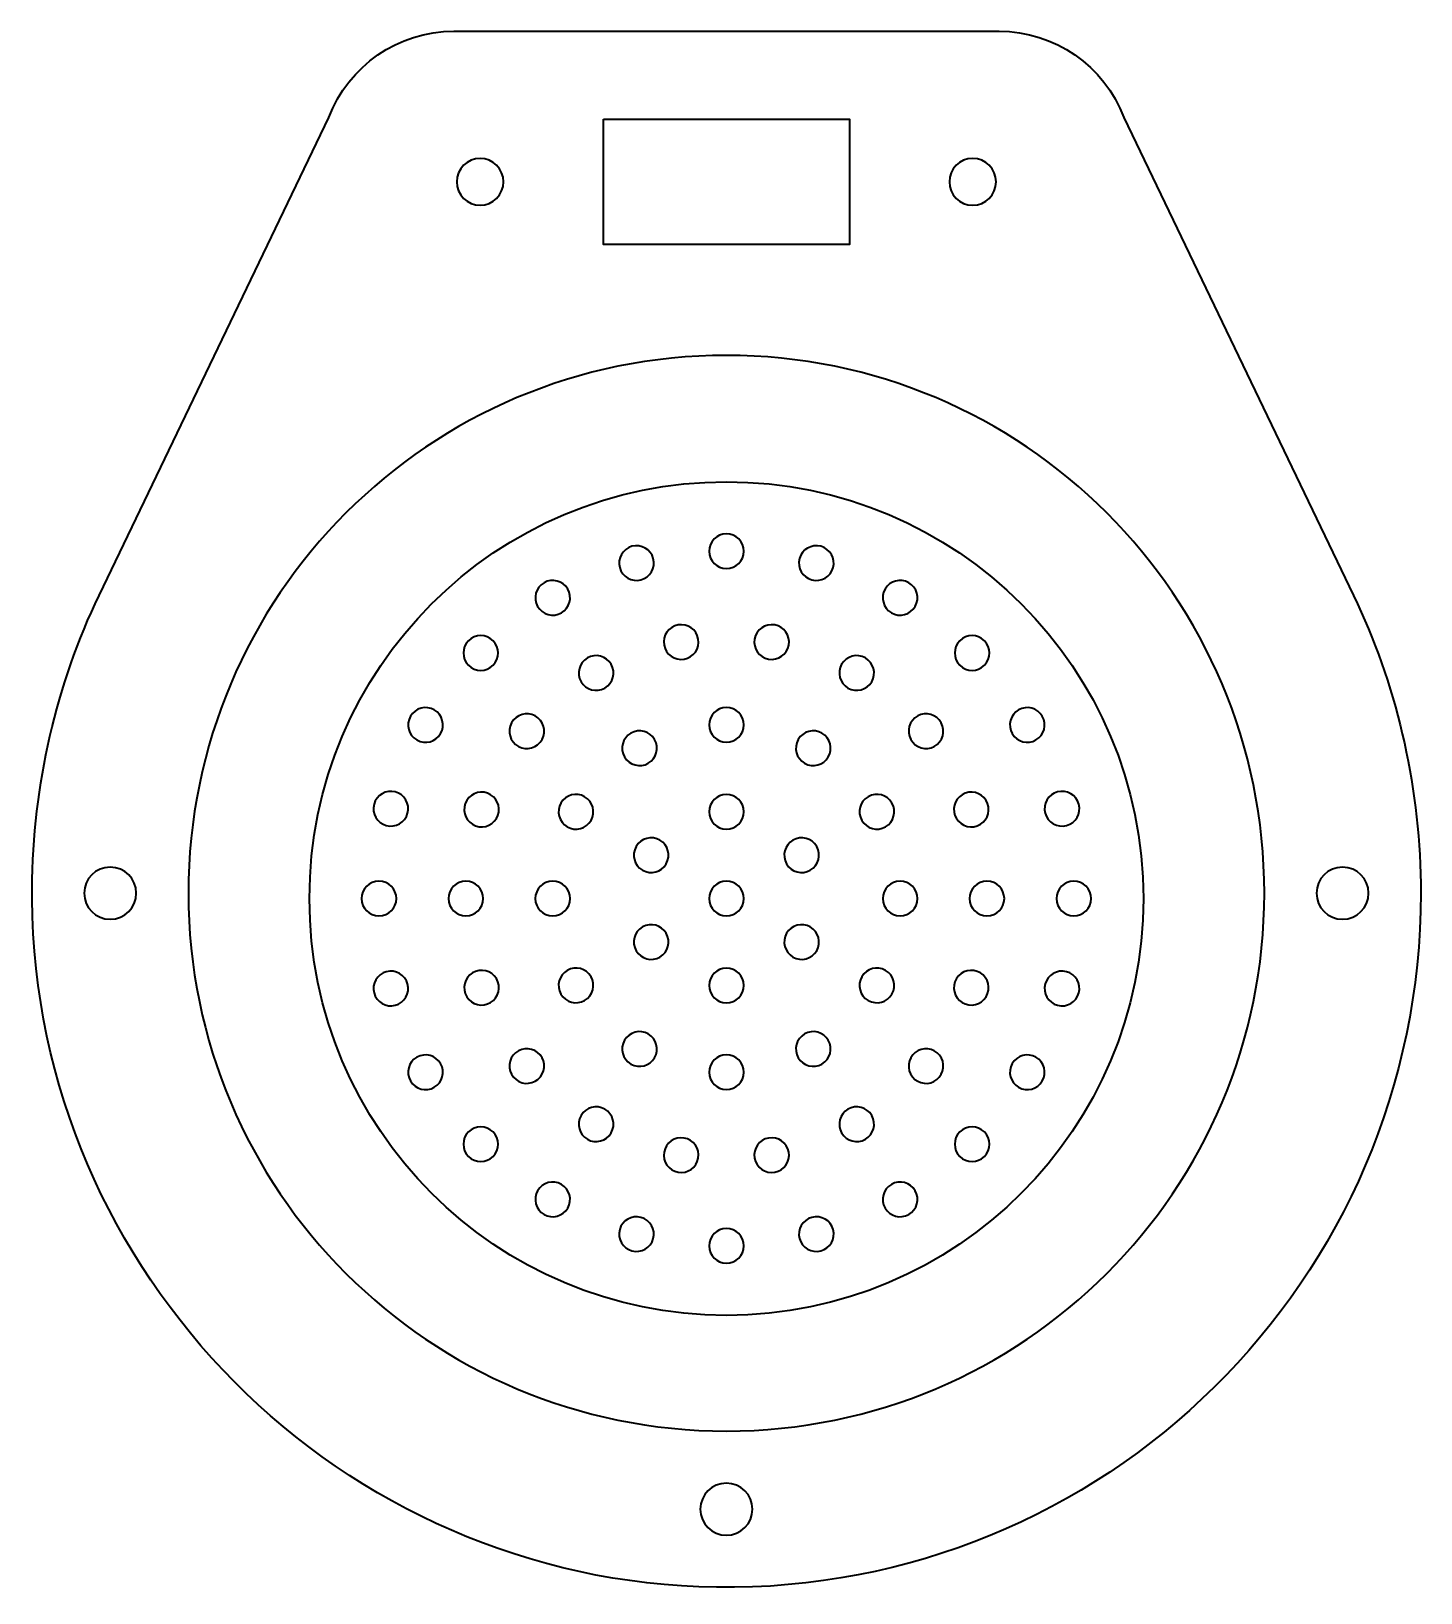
# Model space of a CAD drawing. Header units: inches. Extents: x 0.33 to 3.66, y -3.88 to -0.13.
import ezdxf

# ---------------------------------------------------------------- set-up
doc = ezdxf.new("R2010")
doc.units = ezdxf.units.IN
doc.header["$MEASUREMENT"] = 0
doc.layers.add('Layer 1', color=7, linetype='Continuous')

msp = doc.modelspace()

# ---------------------------------------------------------------- linework, layer by layer
at = {"layer": 'Layer 1', "color": 178, "lineweight": 35, "true_color": 0x010101}
msp.add_lwpolyline([(1.7016, -0.3454), (2.2916, -0.3454), (2.2916, -0.6454), (1.7016, -0.6454), (1.7016, -0.3454)], dxfattribs=at)
for points, knots in [([(3.5101, -1.5073), (3.5101, -1.5073), (3.5103, -1.5073), (3.5103, -1.5073), (3.5103, -1.5073), (2.9497, -0.3412), (2.9497, -0.3412), (2.9027, -0.2166), (2.7835, -0.1342), (2.6503, -0.1342), (2.6503, -0.1342), (1.3429, -0.1342), (1.3429, -0.1342), (1.2098, -0.1342), (1.0905, -0.2166), (1.0435, -0.3412), (1.0435, -0.3412), (0.483, -1.5072), (0.483, -1.5072), (0.384, -1.7224), (0.3297, -1.9624), (0.3317, -2.2152), (0.3389, -3.1159), (1.072, -3.8538), (1.9726, -3.8665), (2.9032, -3.8796), (3.6616, -3.1292), (3.6616, -2.2017), (3.6616, -1.9538), (3.6073, -1.7186), (3.5101, -1.5073)], [0, 0, 0, 0, 1, 1, 1, 2, 2, 2, 3, 3, 3, 4, 4, 4, 5, 5, 5, 6, 6, 6, 7, 7, 7, 8, 8, 8, 9, 9, 9, 10, 10, 10, 10]), ([(1.4061, -0.4394), (1.437, -0.4394), (1.4621, -0.4645), (1.4621, -0.4954), (1.4621, -0.5263), (1.437, -0.5514), (1.4061, -0.5514), (1.3752, -0.5514), (1.3501, -0.5263), (1.3501, -0.4954), (1.3501, -0.4645), (1.3752, -0.4394), (1.4061, -0.4394)], [0, 0, 0, 0, 1, 1, 1, 2, 2, 2, 3, 3, 3, 4, 4, 4, 4]), ([(2.5872, -0.4394), (2.6181, -0.4394), (2.6432, -0.4645), (2.6432, -0.4954), (2.6432, -0.5263), (2.6181, -0.5514), (2.5872, -0.5514), (2.5563, -0.5514), (2.5312, -0.5263), (2.5312, -0.4954), (2.5312, -0.4645), (2.5563, -0.4394), (2.5872, -0.4394)], [0, 0, 0, 0, 1, 1, 1, 2, 2, 2, 3, 3, 3, 4, 4, 4, 4]), ([(1.9966, -3.4917), (1.2842, -3.4917), (0.7066, -2.9141), (0.7066, -2.2017), (0.7066, -1.4892), (1.2842, -0.9117), (1.9966, -0.9117), (2.7091, -0.9117), (3.2866, -1.4892), (3.2866, -2.2017), (3.2866, -2.9141), (2.7091, -3.4917), (1.9966, -3.4917)], [0, 0, 0, 0, 1, 1, 1, 2, 2, 2, 3, 3, 3, 4, 4, 4, 4]), ([(1.9966, -1.2149), (1.4445, -1.2149), (0.9969, -1.6624), (0.9969, -2.2146), (0.9969, -2.7667), (1.4445, -3.2143), (1.9966, -3.2143), (2.5488, -3.2143), (2.9964, -2.7667), (2.9964, -2.2146), (2.9964, -1.6624), (2.5488, -1.2149), (1.9966, -1.2149)], [0, 0, 0, 0, 1, 1, 1, 2, 2, 2, 3, 3, 3, 4, 4, 4, 4]), ([(1.9966, -1.4231), (1.9736, -1.4231), (1.955, -1.4045), (1.955, -1.3815), (1.955, -1.3585), (1.9736, -1.3398), (1.9966, -1.3398), (2.0196, -1.3398), (2.0383, -1.3585), (2.0383, -1.3815), (2.0383, -1.4045), (2.0196, -1.4231), (1.9966, -1.4231)], [0, 0, 0, 0, 1, 1, 1, 2, 2, 2, 3, 3, 3, 4, 4, 4, 4]), ([(1.7702, -1.3696), (1.7925, -1.3637), (1.8153, -1.3769), (1.8212, -1.3991), (1.8272, -1.4213), (1.814, -1.4441), (1.7918, -1.4501), (1.7696, -1.456), (1.7467, -1.4429), (1.7408, -1.4206), (1.7348, -1.3984), (1.748, -1.3756), (1.7702, -1.3696)], [0, 0, 0, 0, 1, 1, 1, 2, 2, 2, 3, 3, 3, 4, 4, 4, 4]), ([(2.2525, -1.4206), (2.2465, -1.4429), (2.2237, -1.456), (2.2015, -1.4501), (2.1793, -1.4441), (2.1661, -1.4213), (2.172, -1.3991), (2.178, -1.3769), (2.2008, -1.3637), (2.223, -1.3696), (2.2453, -1.3756), (2.2584, -1.3984), (2.2525, -1.4206)], [0, 0, 0, 0, 1, 1, 1, 2, 2, 2, 3, 3, 3, 4, 4, 4, 4]), ([(1.5593, -1.457), (1.5792, -1.4455), (1.6047, -1.4523), (1.6162, -1.4723), (1.6277, -1.4922), (1.6208, -1.5177), (1.6009, -1.5292), (1.581, -1.5407), (1.5555, -1.5338), (1.544, -1.5139), (1.5325, -1.494), (1.5393, -1.4685), (1.5593, -1.457)], [0, 0, 0, 0, 1, 1, 1, 2, 2, 2, 3, 3, 3, 4, 4, 4, 4]), ([(2.3771, -1.4723), (2.3886, -1.4523), (2.4141, -1.4455), (2.434, -1.457), (2.4539, -1.4685), (2.4608, -1.494), (2.4493, -1.5139), (2.4378, -1.5338), (2.4123, -1.5407), (2.3924, -1.5292), (2.3724, -1.5177), (2.3656, -1.4922), (2.3771, -1.4723)], [0, 0, 0, 0, 1, 1, 1, 2, 2, 2, 3, 3, 3, 4, 4, 4, 4]), ([(1.8954, -1.6403), (1.8727, -1.6443), (1.8511, -1.6291), (1.8471, -1.6065), (1.8431, -1.5838), (1.8582, -1.5622), (1.8809, -1.5582), (1.9036, -1.5542), (1.9252, -1.5694), (1.9292, -1.592), (1.9332, -1.6147), (1.918, -1.6363), (1.8954, -1.6403)], [0, 0, 0, 0, 1, 1, 1, 2, 2, 2, 3, 3, 3, 4, 4, 4, 4]), ([(2.0641, -1.592), (2.0681, -1.5694), (2.0897, -1.5542), (2.1124, -1.5582), (2.135, -1.5622), (2.1502, -1.5838), (2.1462, -1.6065), (2.1422, -1.6291), (2.1206, -1.6443), (2.0979, -1.6403), (2.0752, -1.6363), (2.0601, -1.6147), (2.0641, -1.592)], [0, 0, 0, 0, 1, 1, 1, 2, 2, 2, 3, 3, 3, 4, 4, 4, 4]), ([(1.3781, -1.596), (1.3944, -1.5798), (1.4207, -1.5798), (1.437, -1.596), (1.4533, -1.6123), (1.4533, -1.6387), (1.437, -1.6549), (1.4207, -1.6712), (1.3944, -1.6712), (1.3781, -1.6549), (1.3618, -1.6387), (1.3618, -1.6123), (1.3781, -1.596)], [0, 0, 0, 0, 1, 1, 1, 2, 2, 2, 3, 3, 3, 4, 4, 4, 4]), ([(2.5563, -1.596), (2.5725, -1.5798), (2.5989, -1.5798), (2.6152, -1.596), (2.6315, -1.6123), (2.6315, -1.6387), (2.6152, -1.6549), (2.5989, -1.6712), (2.5725, -1.6712), (2.5563, -1.6549), (2.54, -1.6387), (2.54, -1.6123), (2.5563, -1.596)], [0, 0, 0, 0, 1, 1, 1, 2, 2, 2, 3, 3, 3, 4, 4, 4, 4]), ([(1.7051, -1.7095), (1.6851, -1.721), (1.6597, -1.7142), (1.6482, -1.6943), (1.6366, -1.6744), (1.6435, -1.6489), (1.6634, -1.6374), (1.6833, -1.6259), (1.7088, -1.6327), (1.7203, -1.6526), (1.7318, -1.6726), (1.725, -1.698), (1.7051, -1.7095)], [0, 0, 0, 0, 1, 1, 1, 2, 2, 2, 3, 3, 3, 4, 4, 4, 4]), ([(2.273, -1.6526), (2.2845, -1.6327), (2.31, -1.6259), (2.3299, -1.6374), (2.3498, -1.6489), (2.3566, -1.6744), (2.3451, -1.6943), (2.3336, -1.7142), (2.3081, -1.721), (2.2882, -1.7095), (2.2683, -1.698), (2.2615, -1.6726), (2.273, -1.6526)], [0, 0, 0, 0, 1, 1, 1, 2, 2, 2, 3, 3, 3, 4, 4, 4, 4]), ([(1.3112, -1.8189), (1.2997, -1.8388), (1.2742, -1.8456), (1.2543, -1.8341), (1.2344, -1.8226), (1.2276, -1.7971), (1.2391, -1.7772), (1.2506, -1.7573), (1.2761, -1.7504), (1.296, -1.762), (1.3159, -1.7735), (1.3227, -1.7989), (1.3112, -1.8189)], [0, 0, 0, 0, 1, 1, 1, 2, 2, 2, 3, 3, 3, 4, 4, 4, 4]), ([(1.9966, -1.8397), (1.9736, -1.8397), (1.955, -1.821), (1.955, -1.798), (1.955, -1.775), (1.9736, -1.7564), (1.9966, -1.7564), (2.0196, -1.7564), (2.0383, -1.775), (2.0383, -1.798), (2.0383, -1.821), (2.0196, -1.8397), (1.9966, -1.8397)], [0, 0, 0, 0, 1, 1, 1, 2, 2, 2, 3, 3, 3, 4, 4, 4, 4]), ([(2.739, -1.8341), (2.719, -1.8456), (2.6936, -1.8388), (2.6821, -1.8189), (2.6706, -1.7989), (2.6774, -1.7735), (2.6973, -1.762), (2.7172, -1.7504), (2.7427, -1.7573), (2.7542, -1.7772), (2.7657, -1.7971), (2.7589, -1.8226), (2.739, -1.8341)], [0, 0, 0, 0, 1, 1, 1, 2, 2, 2, 3, 3, 3, 4, 4, 4, 4]), ([(1.4861, -1.7862), (1.5009, -1.7685), (1.5271, -1.7663), (1.5448, -1.781), (1.5624, -1.7958), (1.5647, -1.8221), (1.5499, -1.8397), (1.5351, -1.8573), (1.5088, -1.8596), (1.4912, -1.8449), (1.4736, -1.8301), (1.4713, -1.8038), (1.4861, -1.7862)], [0, 0, 0, 0, 1, 1, 1, 2, 2, 2, 3, 3, 3, 4, 4, 4, 4]), ([(2.5021, -1.8449), (2.4844, -1.8596), (2.4582, -1.8573), (2.4434, -1.8397), (2.4286, -1.8221), (2.4309, -1.7958), (2.4485, -1.781), (2.4661, -1.7663), (2.4924, -1.7685), (2.5072, -1.7862), (2.522, -1.8038), (2.5197, -1.8301), (2.5021, -1.8449)], [0, 0, 0, 0, 1, 1, 1, 2, 2, 2, 3, 3, 3, 4, 4, 4, 4]), ([(1.8092, -1.8899), (1.7893, -1.9014), (1.7638, -1.8946), (1.7523, -1.8747), (1.7408, -1.8547), (1.7476, -1.8293), (1.7675, -1.8178), (1.7875, -1.8063), (1.8129, -1.8131), (1.8244, -1.833), (1.8359, -1.8529), (1.8291, -1.8784), (1.8092, -1.8899)], [0, 0, 0, 0, 1, 1, 1, 2, 2, 2, 3, 3, 3, 4, 4, 4, 4]), ([(2.1688, -1.833), (2.1803, -1.8131), (2.2058, -1.8063), (2.2257, -1.8178), (2.2457, -1.8293), (2.2525, -1.8547), (2.241, -1.8747), (2.2295, -1.8946), (2.204, -1.9014), (2.1841, -1.8899), (2.1642, -1.8784), (2.1573, -1.8529), (2.1688, -1.833)], [0, 0, 0, 0, 1, 1, 1, 2, 2, 2, 3, 3, 3, 4, 4, 4, 4]), ([(1.2322, -2.0097), (1.2262, -2.032), (1.2034, -2.0451), (1.1811, -2.0392), (1.1589, -2.0332), (1.1457, -2.0104), (1.1517, -1.9882), (1.1576, -1.966), (1.1805, -1.9528), (1.2027, -1.9587), (1.2249, -1.9647), (1.2381, -1.9875), (1.2322, -2.0097)], [0, 0, 0, 0, 1, 1, 1, 2, 2, 2, 3, 3, 3, 4, 4, 4, 4]), ([(1.4486, -2.0151), (1.4408, -2.0367), (1.4169, -2.0479), (1.3952, -2.04), (1.3736, -2.0322), (1.3625, -2.0082), (1.3704, -1.9866), (1.3782, -1.965), (1.4021, -1.9539), (1.4237, -1.9617), (1.4454, -1.9696), (1.4565, -1.9935), (1.4486, -2.0151)], [0, 0, 0, 0, 1, 1, 1, 2, 2, 2, 3, 3, 3, 4, 4, 4, 4]), ([(1.6151, -2.0424), (1.5951, -2.0309), (1.5883, -2.0054), (1.5998, -1.9855), (1.6113, -1.9656), (1.6368, -1.9587), (1.6567, -1.9702), (1.6766, -1.9817), (1.6835, -2.0072), (1.672, -2.0271), (1.6605, -2.0471), (1.635, -2.0539), (1.6151, -2.0424)], [0, 0, 0, 0, 1, 1, 1, 2, 2, 2, 3, 3, 3, 4, 4, 4, 4]), ([(1.9966, -2.048), (1.9736, -2.048), (1.955, -2.0293), (1.955, -2.0063), (1.955, -1.9833), (1.9736, -1.9646), (1.9966, -1.9646), (2.0196, -1.9646), (2.0383, -1.9833), (2.0383, -2.0063), (2.0383, -2.0293), (2.0196, -2.048), (1.9966, -2.048)], [0, 0, 0, 0, 1, 1, 1, 2, 2, 2, 3, 3, 3, 4, 4, 4, 4]), ([(2.3935, -1.9855), (2.405, -2.0054), (2.3981, -2.0309), (2.3782, -2.0424), (2.3583, -2.0539), (2.3328, -2.0471), (2.3213, -2.0271), (2.3098, -2.0072), (2.3166, -1.9817), (2.3366, -1.9702), (2.3565, -1.9587), (2.382, -1.9656), (2.3935, -1.9855)], [0, 0, 0, 0, 1, 1, 1, 2, 2, 2, 3, 3, 3, 4, 4, 4, 4]), ([(2.5695, -1.9617), (2.5912, -1.9539), (2.6151, -1.965), (2.6229, -1.9866), (2.6308, -2.0082), (2.6197, -2.0322), (2.598, -2.04), (2.5764, -2.0479), (2.5525, -2.0367), (2.5446, -2.0151), (2.5368, -1.9935), (2.5479, -1.9696), (2.5695, -1.9617)], [0, 0, 0, 0, 1, 1, 1, 2, 2, 2, 3, 3, 3, 4, 4, 4, 4]), ([(2.7906, -1.9587), (2.8128, -1.9528), (2.8356, -1.966), (2.8416, -1.9882), (2.8475, -2.0104), (2.8344, -2.0332), (2.8121, -2.0392), (2.7899, -2.0451), (2.7671, -2.032), (2.7611, -2.0097), (2.7552, -1.9875), (2.7684, -1.9647), (2.7906, -1.9587)], [0, 0, 0, 0, 1, 1, 1, 2, 2, 2, 3, 3, 3, 4, 4, 4, 4]), ([(1.8523, -2.1313), (1.8408, -2.1512), (1.8154, -2.158), (1.7954, -2.1465), (1.7755, -2.135), (1.7687, -2.1095), (1.7802, -2.0896), (1.7917, -2.0697), (1.8172, -2.0629), (1.8371, -2.0744), (1.857, -2.0859), (1.8638, -2.1113), (1.8523, -2.1313)], [0, 0, 0, 0, 1, 1, 1, 2, 2, 2, 3, 3, 3, 4, 4, 4, 4]), ([(2.1562, -2.0744), (2.1761, -2.0629), (2.2016, -2.0697), (2.2131, -2.0896), (2.2246, -2.1095), (2.2178, -2.135), (2.1978, -2.1465), (2.1779, -2.158), (2.1524, -2.1512), (2.1409, -2.1313), (2.1294, -2.1113), (2.1363, -2.0859), (2.1562, -2.0744)], [0, 0, 0, 0, 1, 1, 1, 2, 2, 2, 3, 3, 3, 4, 4, 4, 4]), ([(0.5191, -2.2642), (0.4846, -2.2642), (0.4566, -2.2362), (0.4566, -2.2017), (0.4566, -2.1671), (0.4846, -2.1392), (0.5191, -2.1392), (0.5537, -2.1392), (0.5816, -2.1671), (0.5816, -2.2017), (0.5816, -2.2362), (0.5537, -2.2642), (0.5191, -2.2642)], [0, 0, 0, 0, 1, 1, 1, 2, 2, 2, 3, 3, 3, 4, 4, 4, 4]), ([(3.4741, -2.2642), (3.4396, -2.2642), (3.4116, -2.2362), (3.4116, -2.2017), (3.4116, -2.1671), (3.4396, -2.1392), (3.4741, -2.1392), (3.5087, -2.1392), (3.5366, -2.1671), (3.5366, -2.2017), (3.5366, -2.2362), (3.5087, -2.2642), (3.4741, -2.2642)], [0, 0, 0, 0, 1, 1, 1, 2, 2, 2, 3, 3, 3, 4, 4, 4, 4]), ([(1.1219, -2.2146), (1.1219, -2.1916), (1.1405, -2.1729), (1.1635, -2.1729), (1.1865, -2.1729), (1.2052, -2.1916), (1.2052, -2.2146), (1.2052, -2.2376), (1.1865, -2.2562), (1.1635, -2.2562), (1.1405, -2.2562), (1.1219, -2.2376), (1.1219, -2.2146)], [0, 0, 0, 0, 1, 1, 1, 2, 2, 2, 3, 3, 3, 4, 4, 4, 4]), ([(1.3302, -2.2146), (1.3302, -2.1916), (1.3488, -2.1729), (1.3718, -2.1729), (1.3948, -2.1729), (1.4135, -2.1916), (1.4135, -2.2146), (1.4135, -2.2376), (1.3948, -2.2562), (1.3718, -2.2562), (1.3488, -2.2562), (1.3302, -2.2376), (1.3302, -2.2146)], [0, 0, 0, 0, 1, 1, 1, 2, 2, 2, 3, 3, 3, 4, 4, 4, 4]), ([(1.6217, -2.2146), (1.6217, -2.2376), (1.6031, -2.2562), (1.5801, -2.2562), (1.5571, -2.2562), (1.5384, -2.2376), (1.5384, -2.2146), (1.5384, -2.1916), (1.5571, -2.1729), (1.5801, -2.1729), (1.6031, -2.1729), (1.6217, -2.1916), (1.6217, -2.2146)], [0, 0, 0, 0, 1, 1, 1, 2, 2, 2, 3, 3, 3, 4, 4, 4, 4]), ([(1.9966, -2.2562), (1.9736, -2.2562), (1.955, -2.2376), (1.955, -2.2146), (1.955, -2.1916), (1.9736, -2.1729), (1.9966, -2.1729), (2.0196, -2.1729), (2.0383, -2.1916), (2.0383, -2.2146), (2.0383, -2.2376), (2.0196, -2.2562), (1.9966, -2.2562)], [0, 0, 0, 0, 1, 1, 1, 2, 2, 2, 3, 3, 3, 4, 4, 4, 4]), ([(2.4548, -2.2146), (2.4548, -2.2376), (2.4362, -2.2562), (2.4132, -2.2562), (2.3902, -2.2562), (2.3715, -2.2376), (2.3715, -2.2146), (2.3715, -2.1916), (2.3902, -2.1729), (2.4132, -2.1729), (2.4362, -2.1729), (2.4548, -2.1916), (2.4548, -2.2146)], [0, 0, 0, 0, 1, 1, 1, 2, 2, 2, 3, 3, 3, 4, 4, 4, 4]), ([(2.6215, -2.2562), (2.5985, -2.2562), (2.5798, -2.2376), (2.5798, -2.2146), (2.5798, -2.1916), (2.5985, -2.1729), (2.6215, -2.1729), (2.6445, -2.1729), (2.6631, -2.1916), (2.6631, -2.2146), (2.6631, -2.2376), (2.6445, -2.2562), (2.6215, -2.2562)], [0, 0, 0, 0, 1, 1, 1, 2, 2, 2, 3, 3, 3, 4, 4, 4, 4]), ([(2.8297, -2.2562), (2.8067, -2.2562), (2.7881, -2.2376), (2.7881, -2.2146), (2.7881, -2.1916), (2.8067, -2.1729), (2.8297, -2.1729), (2.8527, -2.1729), (2.8714, -2.1916), (2.8714, -2.2146), (2.8714, -2.2376), (2.8527, -2.2562), (2.8297, -2.2562)], [0, 0, 0, 0, 1, 1, 1, 2, 2, 2, 3, 3, 3, 4, 4, 4, 4]), ([(1.8371, -2.3548), (1.8172, -2.3663), (1.7917, -2.3595), (1.7802, -2.3395), (1.7687, -2.3196), (1.7755, -2.2941), (1.7954, -2.2826), (1.8154, -2.2711), (1.8408, -2.278), (1.8523, -2.2979), (1.8638, -2.3178), (1.857, -2.3433), (1.8371, -2.3548)], [0, 0, 0, 0, 1, 1, 1, 2, 2, 2, 3, 3, 3, 4, 4, 4, 4]), ([(2.1409, -2.2979), (2.1524, -2.278), (2.1779, -2.2711), (2.1978, -2.2826), (2.2178, -2.2941), (2.2246, -2.3196), (2.2131, -2.3395), (2.2016, -2.3595), (2.1761, -2.3663), (2.1562, -2.3548), (2.1363, -2.3433), (2.1294, -2.3178), (2.1409, -2.2979)], [0, 0, 0, 0, 1, 1, 1, 2, 2, 2, 3, 3, 3, 4, 4, 4, 4]), ([(1.2027, -2.4704), (1.1805, -2.4764), (1.1576, -2.4632), (1.1517, -2.441), (1.1457, -2.4188), (1.1589, -2.3959), (1.1811, -2.39), (1.2034, -2.384), (1.2262, -2.3972), (1.2322, -2.4194), (1.2381, -2.4416), (1.2249, -2.4645), (1.2027, -2.4704)], [0, 0, 0, 0, 1, 1, 1, 2, 2, 2, 3, 3, 3, 4, 4, 4, 4]), ([(1.4237, -2.4674), (1.4021, -2.4753), (1.3782, -2.4641), (1.3704, -2.4425), (1.3625, -2.4209), (1.3736, -2.397), (1.3952, -2.3891), (1.4169, -2.3813), (1.4408, -2.3924), (1.4486, -2.414), (1.4565, -2.4357), (1.4454, -2.4596), (1.4237, -2.4674)], [0, 0, 0, 0, 1, 1, 1, 2, 2, 2, 3, 3, 3, 4, 4, 4, 4]), ([(1.5998, -2.4437), (1.5883, -2.4238), (1.5951, -2.3983), (1.6151, -2.3868), (1.635, -2.3753), (1.6605, -2.3821), (1.672, -2.402), (1.6835, -2.4219), (1.6766, -2.4474), (1.6567, -2.4589), (1.6368, -2.4704), (1.6113, -2.4636), (1.5998, -2.4437)], [0, 0, 0, 0, 1, 1, 1, 2, 2, 2, 3, 3, 3, 4, 4, 4, 4]), ([(1.9966, -2.4645), (1.9736, -2.4645), (1.955, -2.4459), (1.955, -2.4229), (1.955, -2.3999), (1.9736, -2.3812), (1.9966, -2.3812), (2.0196, -2.3812), (2.0383, -2.3999), (2.0383, -2.4229), (2.0383, -2.4459), (2.0196, -2.4645), (1.9966, -2.4645)], [0, 0, 0, 0, 1, 1, 1, 2, 2, 2, 3, 3, 3, 4, 4, 4, 4]), ([(2.3366, -2.4589), (2.3166, -2.4474), (2.3098, -2.4219), (2.3213, -2.402), (2.3328, -2.3821), (2.3583, -2.3753), (2.3782, -2.3868), (2.3981, -2.3983), (2.405, -2.4238), (2.3935, -2.4437), (2.382, -2.4636), (2.3565, -2.4704), (2.3366, -2.4589)], [0, 0, 0, 0, 1, 1, 1, 2, 2, 2, 3, 3, 3, 4, 4, 4, 4]), ([(2.5446, -2.414), (2.5525, -2.3924), (2.5764, -2.3813), (2.598, -2.3891), (2.6197, -2.397), (2.6308, -2.4209), (2.6229, -2.4425), (2.6151, -2.4641), (2.5912, -2.4753), (2.5695, -2.4674), (2.5479, -2.4596), (2.5368, -2.4357), (2.5446, -2.414)], [0, 0, 0, 0, 1, 1, 1, 2, 2, 2, 3, 3, 3, 4, 4, 4, 4]), ([(2.8416, -2.441), (2.8356, -2.4632), (2.8128, -2.4764), (2.7906, -2.4704), (2.7684, -2.4645), (2.7552, -2.4416), (2.7611, -2.4194), (2.7671, -2.3972), (2.7899, -2.384), (2.8121, -2.39), (2.8344, -2.3959), (2.8475, -2.4188), (2.8416, -2.441)], [0, 0, 0, 0, 1, 1, 1, 2, 2, 2, 3, 3, 3, 4, 4, 4, 4]), ([(1.8244, -2.5962), (1.8129, -2.6161), (1.7875, -2.6229), (1.7675, -2.6114), (1.7476, -2.5999), (1.7408, -2.5744), (1.7523, -2.5545), (1.7638, -2.5346), (1.7893, -2.5277), (1.8092, -2.5393), (1.8291, -2.5507), (1.8359, -2.5762), (1.8244, -2.5962)], [0, 0, 0, 0, 1, 1, 1, 2, 2, 2, 3, 3, 3, 4, 4, 4, 4]), ([(2.1841, -2.5393), (2.204, -2.5277), (2.2295, -2.5346), (2.241, -2.5545), (2.2525, -2.5744), (2.2457, -2.5999), (2.2257, -2.6114), (2.2058, -2.6229), (2.1803, -2.6161), (2.1688, -2.5962), (2.1573, -2.5762), (2.1642, -2.5507), (2.1841, -2.5393)], [0, 0, 0, 0, 1, 1, 1, 2, 2, 2, 3, 3, 3, 4, 4, 4, 4]), ([(1.296, -2.6672), (1.2761, -2.6787), (1.2506, -2.6719), (1.2391, -2.652), (1.2276, -2.632), (1.2344, -2.6066), (1.2543, -2.5951), (1.2742, -2.5836), (1.2997, -2.5904), (1.3112, -2.6103), (1.3227, -2.6302), (1.3159, -2.6557), (1.296, -2.6672)], [0, 0, 0, 0, 1, 1, 1, 2, 2, 2, 3, 3, 3, 4, 4, 4, 4]), ([(1.4861, -2.643), (1.4713, -2.6254), (1.4736, -2.5991), (1.4912, -2.5843), (1.5088, -2.5695), (1.5351, -2.5718), (1.5499, -2.5894), (1.5647, -2.6071), (1.5624, -2.6333), (1.5448, -2.6481), (1.5271, -2.6629), (1.5009, -2.6606), (1.4861, -2.643)], [0, 0, 0, 0, 1, 1, 1, 2, 2, 2, 3, 3, 3, 4, 4, 4, 4]), ([(2.5072, -2.643), (2.4924, -2.6606), (2.4661, -2.6629), (2.4485, -2.6481), (2.4309, -2.6333), (2.4286, -2.6071), (2.4434, -2.5894), (2.4582, -2.5718), (2.4844, -2.5695), (2.5021, -2.5843), (2.5197, -2.5991), (2.522, -2.6254), (2.5072, -2.643)], [0, 0, 0, 0, 1, 1, 1, 2, 2, 2, 3, 3, 3, 4, 4, 4, 4]), ([(2.7542, -2.652), (2.7427, -2.6719), (2.7172, -2.6787), (2.6973, -2.6672), (2.6774, -2.6557), (2.6706, -2.6302), (2.6821, -2.6103), (2.6936, -2.5904), (2.719, -2.5836), (2.739, -2.5951), (2.7589, -2.6066), (2.7657, -2.632), (2.7542, -2.652)], [0, 0, 0, 0, 1, 1, 1, 2, 2, 2, 3, 3, 3, 4, 4, 4, 4]), ([(1.9966, -2.6728), (1.9736, -2.6728), (1.955, -2.6541), (1.955, -2.6311), (1.955, -2.6081), (1.9736, -2.5895), (1.9966, -2.5895), (2.0196, -2.5895), (2.0383, -2.6081), (2.0383, -2.6311), (2.0383, -2.6541), (2.0196, -2.6728), (1.9966, -2.6728)], [0, 0, 0, 0, 1, 1, 1, 2, 2, 2, 3, 3, 3, 4, 4, 4, 4]), ([(1.7203, -2.7765), (1.7088, -2.7965), (1.6833, -2.8033), (1.6634, -2.7918), (1.6435, -2.7803), (1.6366, -2.7548), (1.6482, -2.7349), (1.6597, -2.7149), (1.6851, -2.7081), (1.7051, -2.7196), (1.725, -2.7311), (1.7318, -2.7566), (1.7203, -2.7765)], [0, 0, 0, 0, 1, 1, 1, 2, 2, 2, 3, 3, 3, 4, 4, 4, 4]), ([(2.3299, -2.7918), (2.31, -2.8033), (2.2845, -2.7965), (2.273, -2.7765), (2.2615, -2.7566), (2.2683, -2.7311), (2.2882, -2.7196), (2.3081, -2.7081), (2.3336, -2.7149), (2.3451, -2.7349), (2.3566, -2.7548), (2.3498, -2.7803), (2.3299, -2.7918)], [0, 0, 0, 0, 1, 1, 1, 2, 2, 2, 3, 3, 3, 4, 4, 4, 4]), ([(1.437, -2.8331), (1.4207, -2.8494), (1.3944, -2.8494), (1.3781, -2.8331), (1.3618, -2.8169), (1.3618, -2.7905), (1.3781, -2.7742), (1.3944, -2.758), (1.4207, -2.758), (1.437, -2.7742), (1.4533, -2.7905), (1.4533, -2.8169), (1.437, -2.8331)], [0, 0, 0, 0, 1, 1, 1, 2, 2, 2, 3, 3, 3, 4, 4, 4, 4]), ([(2.6152, -2.8331), (2.5989, -2.8494), (2.5725, -2.8494), (2.5563, -2.8331), (2.54, -2.8169), (2.54, -2.7905), (2.5563, -2.7742), (2.5725, -2.758), (2.5989, -2.758), (2.6152, -2.7742), (2.6315, -2.7905), (2.6315, -2.8169), (2.6152, -2.8331)], [0, 0, 0, 0, 1, 1, 1, 2, 2, 2, 3, 3, 3, 4, 4, 4, 4]), ([(1.9292, -2.8372), (1.9252, -2.8598), (1.9036, -2.8749), (1.8809, -2.8709), (1.8582, -2.8669), (1.8431, -2.8453), (1.8471, -2.8227), (1.8511, -2.8), (1.8727, -2.7849), (1.8954, -2.7889), (1.918, -2.7929), (1.9332, -2.8145), (1.9292, -2.8372)], [0, 0, 0, 0, 1, 1, 1, 2, 2, 2, 3, 3, 3, 4, 4, 4, 4]), ([(2.1124, -2.8709), (2.0897, -2.8749), (2.0681, -2.8598), (2.0641, -2.8372), (2.0601, -2.8145), (2.0752, -2.7929), (2.0979, -2.7889), (2.1206, -2.7849), (2.1422, -2.8), (2.1462, -2.8227), (2.1502, -2.8453), (2.135, -2.8669), (2.1124, -2.8709)], [0, 0, 0, 0, 1, 1, 1, 2, 2, 2, 3, 3, 3, 4, 4, 4, 4]), ([(1.6162, -2.9569), (1.6047, -2.9768), (1.5792, -2.9836), (1.5593, -2.9721), (1.5393, -2.9606), (1.5325, -2.9352), (1.544, -2.9152), (1.5555, -2.8953), (1.581, -2.8885), (1.6009, -2.9), (1.6208, -2.9115), (1.6277, -2.937), (1.6162, -2.9569)], [0, 0, 0, 0, 1, 1, 1, 2, 2, 2, 3, 3, 3, 4, 4, 4, 4]), ([(2.434, -2.9721), (2.4141, -2.9836), (2.3886, -2.9768), (2.3771, -2.9569), (2.3656, -2.937), (2.3724, -2.9115), (2.3924, -2.9), (2.4123, -2.8885), (2.4378, -2.8953), (2.4493, -2.9152), (2.4608, -2.9352), (2.4539, -2.9606), (2.434, -2.9721)], [0, 0, 0, 0, 1, 1, 1, 2, 2, 2, 3, 3, 3, 4, 4, 4, 4]), ([(1.8212, -3.0301), (1.8153, -3.0523), (1.7925, -3.0655), (1.7702, -3.0595), (1.748, -3.0536), (1.7348, -3.0307), (1.7408, -3.0085), (1.7467, -2.9863), (1.7696, -2.9731), (1.7918, -2.9791), (1.814, -2.985), (1.8272, -3.0079), (1.8212, -3.0301)], [0, 0, 0, 0, 1, 1, 1, 2, 2, 2, 3, 3, 3, 4, 4, 4, 4]), ([(2.223, -3.0595), (2.2008, -3.0655), (2.178, -3.0523), (2.172, -3.0301), (2.1661, -3.0079), (2.1793, -2.985), (2.2015, -2.9791), (2.2237, -2.9731), (2.2465, -2.9863), (2.2525, -3.0085), (2.2584, -3.0307), (2.2453, -3.0536), (2.223, -3.0595)], [0, 0, 0, 0, 1, 1, 1, 2, 2, 2, 3, 3, 3, 4, 4, 4, 4]), ([(1.9966, -3.0893), (1.9736, -3.0893), (1.955, -3.0707), (1.955, -3.0477), (1.955, -3.0247), (1.9736, -3.006), (1.9966, -3.006), (2.0196, -3.006), (2.0383, -3.0247), (2.0383, -3.0477), (2.0383, -3.0707), (2.0196, -3.0893), (1.9966, -3.0893)], [0, 0, 0, 0, 1, 1, 1, 2, 2, 2, 3, 3, 3, 4, 4, 4, 4]), ([(1.9966, -3.7417), (1.9621, -3.7417), (1.9341, -3.7137), (1.9341, -3.6792), (1.9341, -3.6446), (1.9621, -3.6167), (1.9966, -3.6167), (2.0312, -3.6167), (2.0591, -3.6446), (2.0591, -3.6792), (2.0591, -3.7137), (2.0312, -3.7417), (1.9966, -3.7417)], [0, 0, 0, 0, 1, 1, 1, 2, 2, 2, 3, 3, 3, 4, 4, 4, 4])]:
    msp.add_open_spline(points, degree=3, knots=knots, dxfattribs=at)

doc.saveas('drawing.dxf')
